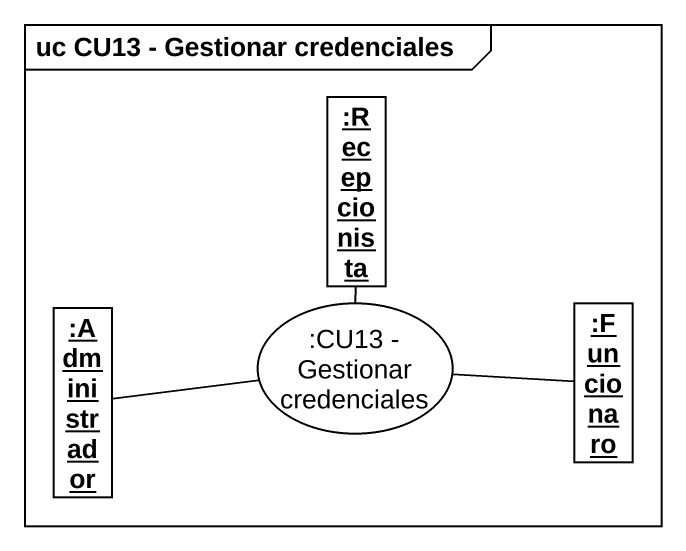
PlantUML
@startuml
mainframe uc CU13 - Gestionar credenciales
allowmixing
hide circle
hide empty members
object ":Recepcionista" as Recepcionista
object ":Administrador" as Administrador
usecase ":CU13 - Gestionar credenciales" as CU13_Gestionar_credenciales
object ":Funcionaro" as Funcionaro
CU13_Gestionar_credenciales -up- Recepcionista
CU13_Gestionar_credenciales -left- Administrador
CU13_Gestionar_credenciales -right- Funcionaro
@enduml
